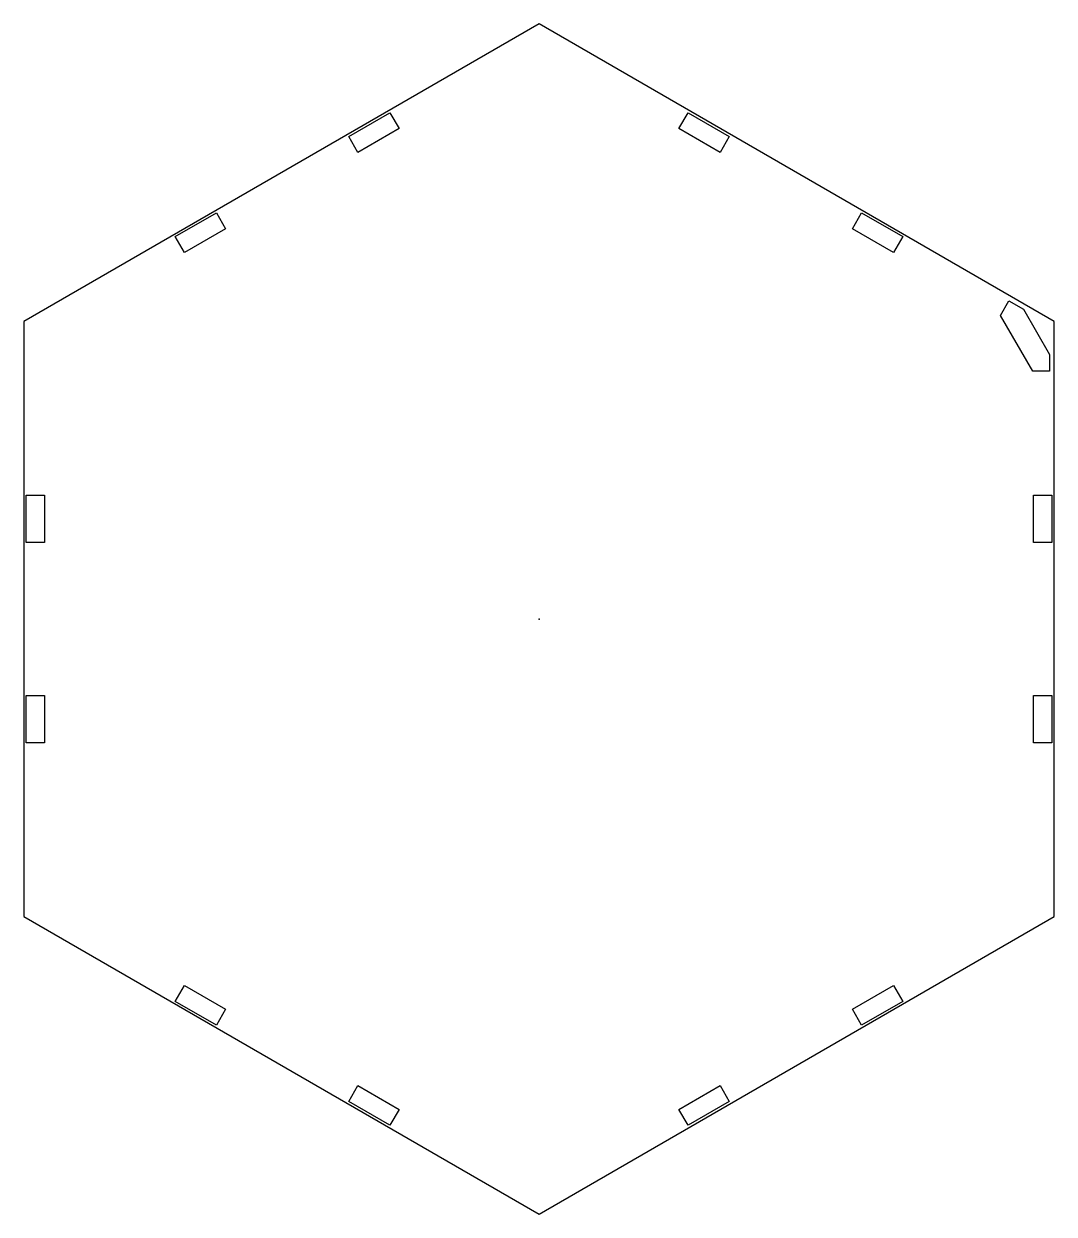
# Model space of a CAD drawing. Header units: millimetres. Extents: x -87 to 87, y -100 to 100.
import ezdxf

# ---------------------------------------------------------------- set-up
doc = ezdxf.new("R2010")
doc.units = ezdxf.units.MM
doc.layers.get('0').update_dxf_attribs({"linetype": 'CONTINUOUS'})

msp = doc.modelspace()

# ---------------------------------------------------------------- linework, layer by layer
for points in [[(0, 100), (-86.6, 50), (-86.6, -50), (0, -100), (86.6, -50), (86.6, 50)], [(-25.06, 85.07), (-23.51, 82.39), (-30.44, 78.39), (-31.99, 81.07)], [(31.99, 81.07), (30.44, 78.39), (23.51, 82.39), (25.06, 85.07)], [(-54.22, 68.24), (-52.67, 65.55), (-59.59, 61.55), (-61.14, 64.24)], [(61.14, 64.24), (59.59, 61.55), (52.67, 65.55), (54.22, 68.24)], [(81.42, 52.03), (85.8, 44.45), (85.8, 41.65), (83, 41.65), (77.6, 51), (79, 53.43)], [(-86.2, 20.83), (-83.1, 20.83), (-83.1, 12.83), (-86.2, 12.83)], [(86.2, 12.83), (83.1, 12.83), (83.1, 20.83), (86.2, 20.83)], [(-86.2, -12.83), (-83.1, -12.83), (-83.1, -20.83), (-86.2, -20.83)], [(86.2, -20.83), (83.1, -20.83), (83.1, -12.83), (86.2, -12.83)], [(-61.14, -64.24), (-59.59, -61.55), (-52.67, -65.55), (-54.22, -68.24)], [(54.22, -68.24), (52.67, -65.55), (59.59, -61.55), (61.14, -64.24)], [(-31.99, -81.07), (-30.44, -78.39), (-23.51, -82.39), (-25.06, -85.07)], [(25.06, -85.07), (23.51, -82.39), (30.44, -78.39), (31.99, -81.07)]]:
    msp.add_lwpolyline(points, close=True)
msp.add_point((0, 0))

doc.saveas('drawing.dxf')
